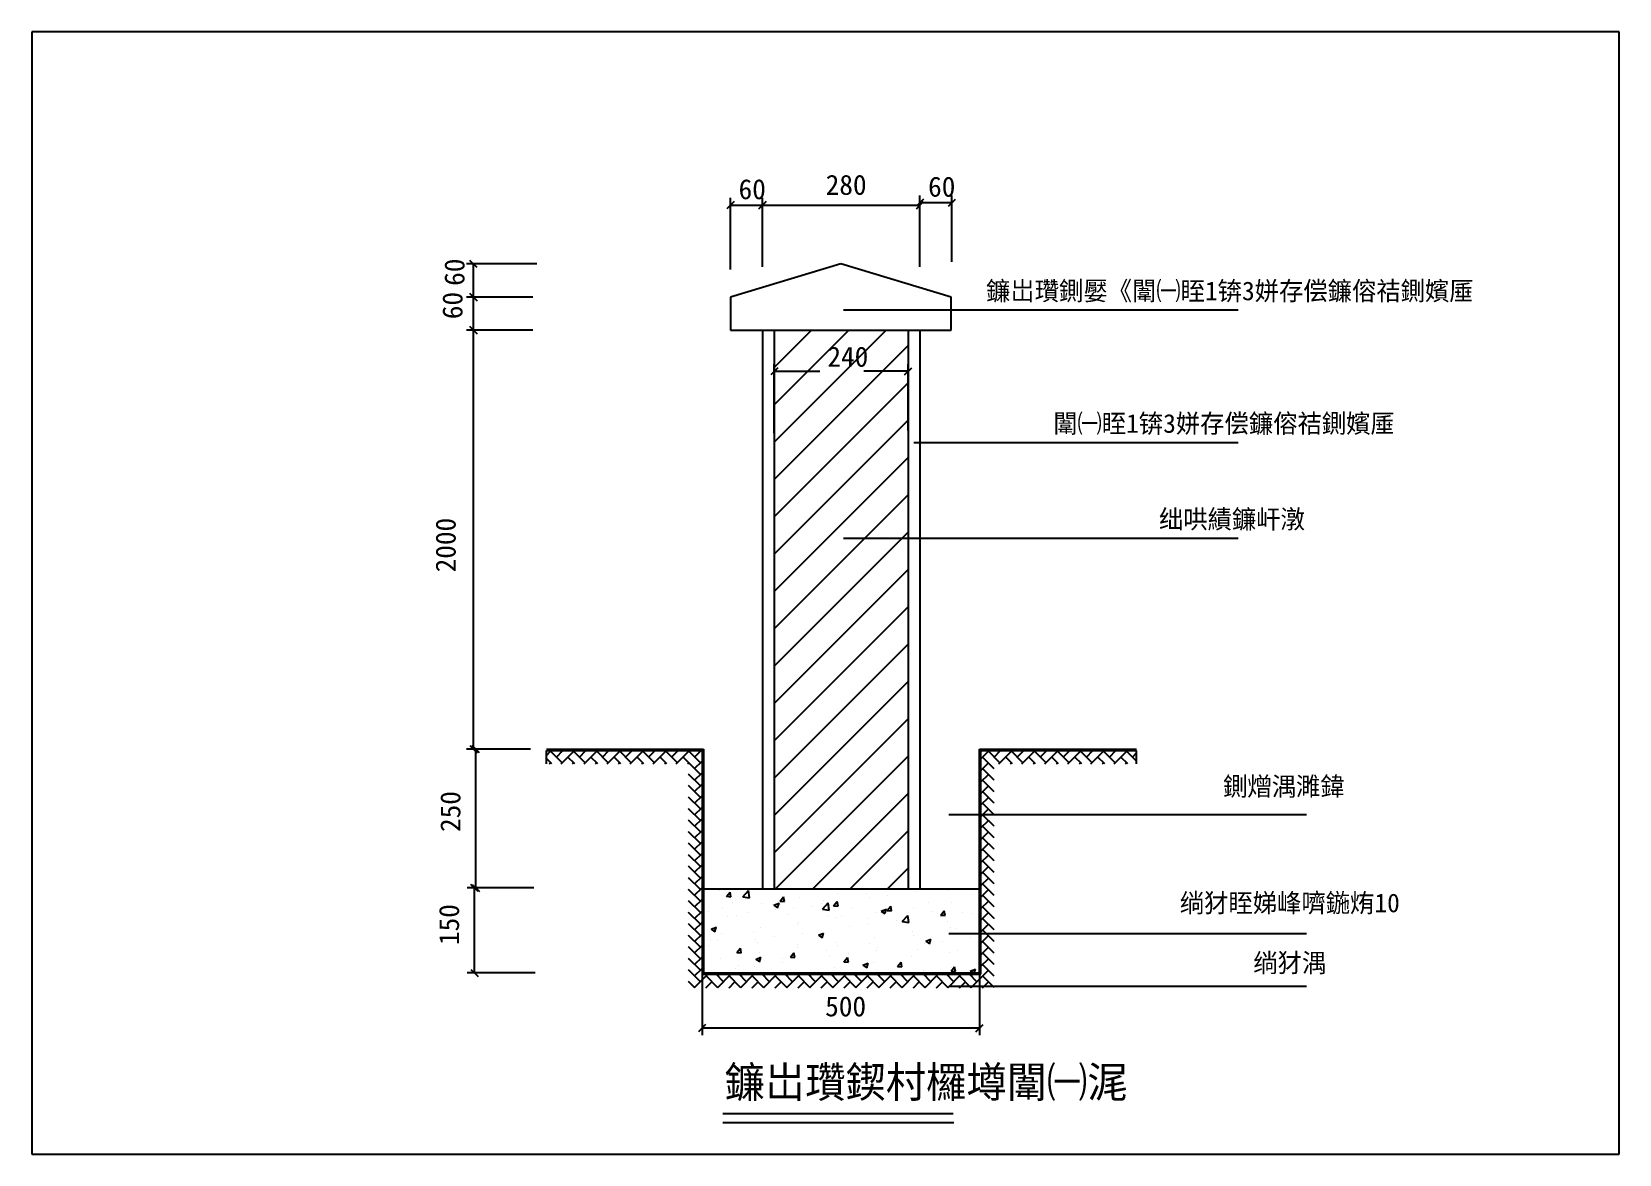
# Model space of a CAD drawing. Header units: metres. Extents: x 0 to 594, y 0 to 420.
import ezdxf

# ---------------------------------------------------------------- set-up
doc = ezdxf.new("R2010")
doc.units = ezdxf.units.M
doc.layers.add(' ', color=5, linetype='Continuous')

msp = doc.modelspace()

# ---------------------------------------------------------------- linework, layer by layer
at = {"layer": ' '}
for p, q in [((302.75, 333.12), (261.44, 320.73)), ((344.07, 320.73), (302.75, 333.12)), ((261.44, 320.73), (261.44, 308.35)), ((303.73, 315.92), (451.43, 315.92)), ((344.07, 308.35), (344.07, 320.73)), ((261.44, 308.35), (344.07, 308.35)), ((273.41, 308.35), (273.41, 99.35)), ((277.82, 308.35), (277.82, 99.35)), ((277.82, 308.33), (277.84, 308.35)), ((277.82, 294.36), (291.81, 308.35)), ((277.82, 280.4), (305.77, 308.35)), ((277.82, 266.43), (319.74, 308.35)), ((327.94, 308.35), (327.94, 99.35)), ((332.35, 308.35), (332.35, 99.35)), ((277.82, 252.47), (327.94, 302.59)), ((277.82, 238.5), (327.94, 288.62)), ((277.82, 224.54), (327.94, 274.66)), ((330.03, 266.32), (451.43, 266.32)), ((277.82, 210.58), (327.94, 260.7)), ((277.82, 196.61), (327.94, 246.73)), ((277.82, 182.65), (327.94, 232.77)), ((303.73, 230.52), (451.43, 230.52)), ((277.82, 168.68), (327.94, 218.8)), ((277.82, 154.72), (327.94, 204.84)), ((277.82, 140.75), (327.94, 190.87)), ((277.82, 126.79), (327.94, 176.91)), ((277.82, 112.83), (327.94, 162.94)), ((192.55, 151.53), (251.29, 151.53)), ((192.55, 146.03), (192.55, 151.03)), ((192.55, 151.03), (250.79, 151.03)), ((192.55, 149.15), (194.16, 150.76)), ((198.47, 146.45), (193.89, 151.03)), ((196.32, 148.6), (198.74, 151.03)), ((198.05, 146.03), (202.78, 150.76)), ((198.47, 150.76), (198.2, 151.03)), ((203.2, 146.03), (200.63, 148.6)), ((207.09, 146.45), (202.51, 151.03)), ((204.94, 148.6), (207.36, 151.03)), ((206.67, 146.03), (211.4, 150.76)), ((207.09, 150.76), (206.82, 151.03)), ((211.82, 146.03), (209.25, 148.6)), ((215.71, 146.45), (211.13, 151.03)), ((213.56, 148.6), (215.98, 151.03)), ((215.29, 146.03), (220.02, 150.76)), ((215.71, 150.76), (215.44, 151.03)), ((220.44, 146.03), (217.87, 148.6)), ((224.33, 146.45), (219.75, 151.03)), ((222.18, 148.6), (224.6, 151.03)), ((223.91, 146.03), (228.64, 150.76)), ((224.33, 150.76), (224.06, 151.03)), ((229.06, 146.03), (226.49, 148.6)), ((232.96, 146.45), (228.37, 151.03)), ((230.8, 148.6), (233.23, 151.03)), ((232.54, 146.03), (237.27, 150.76)), ((232.96, 150.76), (232.68, 151.03)), ((237.68, 146.03), (235.11, 148.6)), ((241.58, 146.45), (237, 151.03)), ((239.42, 148.6), (241.85, 151.03)), ((241.16, 146.03), (245.89, 150.76)), ((241.58, 150.76), (241.31, 151.03)), ((250.2, 142.14), (243.73, 148.6)), ((250.2, 146.45), (245.62, 151.03)), ((248.04, 148.6), (250.47, 151.03)), ((250.2, 150.76), (249.93, 151.03)), ((250.79, 151.03), (250.79, 67.32)), ((251.29, 151.53), (251.29, 67.82)), ((278.31, 99.35), (327.94, 148.98)), ((354.64, 67.82), (354.64, 151.53)), ((354.64, 151.53), (413.39, 151.53)), ((355.14, 67.32), (355.14, 151.03)), ((355.14, 151.03), (413.39, 151.03)), ((355.14, 147.94), (357.96, 150.76)), ((360.14, 144.27), (355.8, 148.6)), ((362.27, 146.45), (357.69, 151.03)), ((360.12, 148.6), (362.54, 151.03)), ((361.85, 146.03), (366.58, 150.76)), ((362.27, 150.76), (362, 151.03)), ((367, 146.03), (364.43, 148.6)), ((370.89, 146.45), (366.31, 151.03)), ((368.74, 148.6), (371.16, 151.03)), ((370.47, 146.03), (375.2, 150.76)), ((370.89, 150.76), (370.62, 151.03)), ((375.62, 146.03), (373.05, 148.6)), ((379.51, 146.45), (374.93, 151.03)), ((377.36, 148.6), (379.78, 151.03)), ((379.09, 146.03), (383.82, 150.76)), ((379.51, 150.76), (379.24, 151.03)), ((384.24, 146.03), (381.67, 148.6)), ((388.13, 146.45), (383.55, 151.03)), ((385.98, 148.6), (388.4, 151.03)), ((387.71, 146.03), (392.44, 150.76)), ((388.13, 150.76), (387.86, 151.03)), ((392.86, 146.03), (390.29, 148.6)), ((396.75, 146.45), (392.17, 151.03)), ((394.6, 148.6), (397.03, 151.03)), ((396.34, 146.03), (401.07, 150.76)), ((396.75, 150.76), (396.48, 151.03)), ((401.48, 146.03), (398.91, 148.6)), ((405.38, 146.45), (400.8, 151.03)), ((403.22, 148.6), (405.65, 151.03)), ((404.96, 146.03), (409.69, 150.76)), ((405.38, 150.76), (405.11, 151.03)), ((410.11, 146.03), (407.53, 148.6)), ((413.39, 147.06), (409.42, 151.03)), ((411.84, 148.6), (413.39, 150.15)), ((413.39, 146.03), (413.39, 151.03)), ((194.58, 146.03), (192.55, 148.06)), ((193.74, 146.03), (194.16, 146.45)), ((202.36, 146.03), (202.78, 146.45)), ((210.98, 146.03), (211.4, 146.45)), ((219.6, 146.03), (220.02, 146.45)), ((228.23, 146.03), (228.64, 146.45)), ((236.85, 146.03), (237.27, 146.45)), ((245.47, 146.03), (245.89, 146.45)), ((248.04, 144.29), (250.79, 147.04)), ((248.04, 139.98), (250.79, 142.73)), ((355.14, 143.63), (357.96, 146.45)), ((360.14, 139.96), (355.8, 144.29)), ((360.12, 144.29), (360.14, 144.32)), ((366.16, 146.03), (366.58, 146.45)), ((374.78, 146.03), (375.2, 146.45)), ((383.4, 146.03), (383.82, 146.45)), ((392.03, 146.03), (392.44, 146.45)), ((400.65, 146.03), (401.07, 146.45)), ((409.27, 146.03), (409.69, 146.45)), ((250.2, 137.83), (245.79, 142.23)), ((245.79, 142.04), (245.89, 142.14)), ((250.2, 133.52), (245.79, 137.92)), ((245.79, 137.73), (245.89, 137.83)), ((248.04, 135.67), (250.79, 138.42)), ((355.14, 139.32), (357.96, 142.14)), ((355.14, 135.01), (357.96, 137.83)), ((360.14, 135.65), (355.8, 139.98)), ((360.12, 139.98), (360.14, 140.01)), ((250.2, 129.21), (245.79, 133.61)), ((245.79, 133.42), (245.89, 133.52)), ((248.04, 131.36), (250.79, 134.11)), ((292.27, 99.35), (327.94, 135.02)), ((355.14, 130.7), (357.96, 133.52)), ((360.14, 131.34), (355.8, 135.67)), ((360.14, 127.02), (355.8, 131.36)), ((360.12, 135.67), (360.14, 135.7)), ((360.12, 131.36), (360.14, 131.39)), ((250.2, 124.89), (245.79, 129.3)), ((245.79, 129.11), (245.89, 129.21)), ((250.2, 120.58), (245.79, 124.99)), ((245.79, 124.8), (245.89, 124.89)), ((248.04, 127.05), (250.79, 129.8)), ((248.04, 122.74), (250.79, 125.49)), ((343.13, 127.12), (477.03, 127.12)), ((355.14, 126.39), (357.96, 129.21)), ((355.14, 122.08), (357.96, 124.89)), ((360.14, 122.71), (355.8, 127.05)), ((360.12, 127.05), (360.14, 127.08)), ((250.2, 116.27), (245.79, 120.68)), ((245.79, 120.49), (245.89, 120.58)), ((248.04, 118.43), (250.79, 121.18)), ((306.24, 99.35), (327.94, 121.05)), ((355.14, 117.76), (357.96, 120.58)), ((360.14, 118.4), (355.8, 122.74)), ((360.12, 122.74), (360.14, 122.76)), ((250.2, 111.96), (245.79, 116.37)), ((245.79, 116.18), (245.89, 116.27)), ((248.04, 114.12), (250.79, 116.87)), ((355.14, 113.45), (357.96, 116.27)), ((360.14, 114.09), (355.8, 118.43)), ((360.14, 109.78), (355.8, 114.12)), ((360.12, 118.43), (360.14, 118.45)), ((360.12, 114.12), (360.14, 114.14)), ((250.2, 107.65), (245.79, 112.06)), ((245.79, 111.87), (245.89, 111.96)), ((250.2, 103.34), (245.79, 107.75)), ((245.79, 107.56), (245.89, 107.65)), ((248.04, 109.81), (250.79, 112.56)), ((248.04, 105.5), (250.79, 108.25)), ((320.2, 99.35), (327.94, 107.09)), ((355.14, 109.14), (357.96, 111.96)), ((355.14, 104.83), (357.96, 107.65)), ((360.14, 105.47), (355.8, 109.81)), ((360.12, 109.81), (360.14, 109.83)), ((250.2, 99.03), (245.79, 103.43)), ((245.79, 103.25), (245.89, 103.34)), ((248.04, 101.19), (250.79, 103.94)), ((355.14, 100.52), (357.96, 103.34)), ((360.14, 101.16), (355.8, 105.5)), ((360.14, 96.85), (355.8, 101.19)), ((360.12, 105.5), (360.14, 105.52)), ((360.12, 101.19), (360.14, 101.21)), ((250.2, 94.72), (245.79, 99.12)), ((245.79, 98.94), (245.89, 99.03)), ((248.04, 96.88), (250.79, 99.63)), ((248.04, 92.57), (250.79, 95.32)), ((250.21, 99.35), (354.64, 99.35)), ((257.24, 98.74), (257.24, 98.74)), ((259.93, 96.51), (261.6, 96.36)), ((259.94, 96.5), (261.29, 98.11)), ((261.6, 96.35), (261.28, 98.1)), ((266.05, 96.36), (268.22, 98.63)), ((266.05, 96.36), (268.53, 95.97)), ((268.53, 95.98), (268.22, 98.63)), ((279.98, 94.75), (281.33, 96.36)), ((281.64, 94.59), (281.32, 96.34)), ((287.27, 95.94), (287.27, 95.94)), ((301.38, 97.72), (301.38, 97.72)), ((312.43, 97.71), (312.43, 97.71)), ((313.34, 96.07), (313.34, 96.07)), ((320.33, 96.99), (320.33, 96.99)), ((330.92, 98.38), (330.92, 98.38)), ((342.23, 99.35), (342.69, 99.03)), ((342.69, 99.03), (342.8, 99.35)), ((351.71, 97.17), (351.71, 97.17)), ((355.14, 96.21), (357.96, 99.03)), ((360.14, 92.54), (355.8, 96.88)), ((360.12, 96.88), (360.14, 96.9)), ((250.2, 90.41), (245.79, 94.81)), ((245.79, 94.63), (245.89, 94.72)), ((250.2, 86.1), (245.79, 90.5)), ((245.79, 90.32), (245.89, 90.41)), ((248.04, 88.26), (250.79, 91.01)), ((253.27, 90.91), (253.27, 90.91)), ((258.41, 91.87), (258.41, 91.87)), ((260.47, 89.11), (260.47, 89.11)), ((262.3, 94.03), (262.3, 94.03)), ((263.55, 89.32), (263.55, 89.32)), ((268.19, 90.28), (268.19, 90.28)), ((272.92, 93.97), (272.92, 93.97)), ((277.21, 93.4), (277.21, 93.4)), ((277.67, 93.2), (279.06, 92.26)), ((277.68, 93.19), (279.63, 93.95)), ((278.12, 91.43), (278.12, 91.43)), ((279.06, 92.26), (279.63, 93.95)), ((279.84, 92.12), (279.84, 92.12)), ((279.97, 94.75), (281.64, 94.61)), ((283.1, 89.65), (283.1, 89.65)), ((285.11, 92.35), (285.11, 92.35)), ((292.13, 92.77), (292.13, 92.77)), ((295.69, 93.75), (295.69, 93.75)), ((295.87, 91.74), (298.04, 94.01)), ((295.87, 91.74), (298.35, 91.35)), ((296.14, 94.92), (296.14, 94.92)), ((298.35, 91.35), (298.04, 94.01)), ((300.01, 93), (301.68, 92.85)), ((300.02, 93), (301.37, 94.6)), ((301.68, 92.84), (301.36, 94.59)), ((307.04, 92.14), (307.04, 92.14)), ((315.55, 90.52), (315.55, 90.52)), ((317.83, 90.96), (319.79, 91.71)), ((317.83, 90.96), (319.22, 90.02)), ((319.12, 91.58), (319.12, 91.58)), ((319.22, 90.02), (319.78, 91.71)), ((320.05, 91.25), (321.72, 91.1)), ((320.06, 91.24), (321.41, 92.85)), ((321.72, 91.09), (321.4, 92.84)), ((321.96, 91.51), (321.96, 91.51)), ((325.69, 87.11), (327.86, 89.38)), ((328.17, 86.73), (327.86, 89.38)), ((329.9, 92.48), (329.9, 92.48)), ((335.42, 94.38), (335.42, 94.38)), ((336.87, 90.88), (336.87, 90.88)), ((340.09, 89.49), (341.76, 89.35)), ((340.1, 89.49), (341.45, 91.1)), ((341.21, 89.69), (341.21, 89.69)), ((341.76, 89.33), (341.44, 91.08)), ((344.01, 94.27), (344.01, 94.27)), ((348.21, 90.61), (348.21, 90.61)), ((351.79, 90.25), (351.79, 90.25)), ((355.14, 91.9), (357.96, 94.72)), ((355.14, 87.59), (357.96, 90.41)), ((360.14, 88.23), (355.8, 92.57)), ((360.12, 92.57), (360.14, 92.59)), ((250.2, 81.79), (245.79, 86.19)), ((245.79, 86.01), (245.89, 86.1)), ((248.04, 83.94), (250.79, 86.7)), ((254.2, 84.18), (256.16, 84.93)), ((254.2, 84.18), (255.59, 83.25)), ((255.59, 83.25), (256.15, 84.94)), ((270.24, 83.19), (270.24, 83.19)), ((272.58, 84.67), (272.58, 84.67)), ((286.54, 85.99), (286.54, 85.99)), ((286.93, 86.63), (286.93, 86.63)), ((298.02, 89.02), (298.02, 89.02)), ((301.04, 88.42), (301.04, 88.42)), ((302.83, 88.78), (302.83, 88.78)), ((305.99, 85.05), (305.99, 85.05)), ((312.93, 88.39), (312.93, 88.39)), ((312.98, 85.97), (312.98, 85.97)), ((323.57, 87.36), (323.57, 87.36)), ((325.69, 87.11), (328.17, 86.73)), ((327.85, 87.76), (327.85, 87.76)), ((329.56, 83.18), (329.56, 83.18)), ((342.76, 87.13), (342.76, 87.13)), ((343.67, 84.97), (343.67, 84.97)), ((346.09, 84.6), (346.09, 84.6)), ((355.14, 83.28), (357.96, 86.1)), ((360.14, 83.92), (355.8, 88.26)), ((360.14, 79.61), (355.8, 83.94)), ((360.12, 88.26), (360.14, 88.28)), ((360.12, 83.94), (360.14, 83.97)), ((250.2, 77.48), (245.79, 81.88)), ((245.79, 81.7), (245.89, 81.79)), ((250.2, 73.17), (245.79, 77.57)), ((245.79, 77.39), (245.89, 77.48)), ((248.04, 79.63), (250.79, 82.39)), ((248.04, 75.32), (250.79, 78.08)), ((253.12, 78.09), (253.12, 78.09)), ((253.95, 80.39), (253.95, 80.39)), ((256.74, 79.83), (256.74, 79.83)), ((258.07, 82.57), (258.07, 82.57)), ((270.77, 80.41), (270.77, 80.41)), ((271.65, 79.2), (271.65, 79.2)), ((277.76, 81.33), (277.76, 81.33)), ((286.57, 78.57), (286.57, 78.57)), ((286.59, 77.33), (286.59, 77.33)), ((288.34, 82.73), (288.34, 82.73)), ((294.35, 81.95), (295.74, 81.01)), ((294.36, 81.95), (296.31, 82.7)), ((295.74, 81.01), (296.31, 82.7)), ((300.7, 79.12), (300.7, 79.12)), ((301.48, 77.94), (301.48, 77.94)), ((313.5, 79), (313.5, 79)), ((315.21, 81.22), (315.21, 81.22)), ((316.4, 77.31), (316.4, 77.31)), ((329.79, 81.8), (329.79, 81.8)), ((333.86, 78.67), (333.86, 78.67)), ((334.51, 79.71), (336.47, 80.46)), ((334.51, 79.71), (335.9, 78.77)), ((335.9, 78.77), (336.46, 80.46)), ((340.86, 79.59), (340.86, 79.59)), ((343.13, 82.62), (477.03, 82.62)), ((351.44, 80.98), (351.44, 80.98)), ((355.14, 78.97), (357.96, 81.79)), ((355.14, 74.66), (357.96, 77.48)), ((360.14, 75.3), (355.8, 79.63)), ((360.12, 79.63), (360.14, 79.66)), ((250.2, 68.86), (245.79, 73.26)), ((245.79, 73.08), (245.89, 73.17)), ((248.04, 71.01), (250.79, 73.77)), ((257.73, 73.27), (257.73, 73.27)), ((263.81, 75.49), (265.48, 75.34)), ((263.82, 75.49), (265.16, 77.09)), ((265.48, 75.33), (265.15, 77.08)), ((270.88, 72.93), (272.84, 73.68)), ((270.88, 72.94), (272.27, 72)), ((272.24, 75.37), (272.24, 75.37)), ((272.27, 72), (272.83, 73.69)), ((280.91, 73.41), (280.91, 73.41)), ((280.99, 71.71), (280.99, 71.71)), ((283.85, 73.74), (285.52, 73.59)), ((283.86, 73.74), (285.2, 75.34)), ((285.52, 73.58), (285.19, 75.33)), ((297.21, 76.21), (297.21, 76.21)), ((298.64, 74.03), (298.64, 74.03)), ((303.89, 71.98), (305.56, 71.84)), ((303.9, 71.98), (305.24, 73.59)), ((305.56, 71.82), (305.23, 73.57)), ((305.63, 74.95), (305.63, 74.95)), ((311.03, 70.7), (312.99, 71.45)), ((312.42, 69.76), (312.99, 71.45)), ((314.88, 71.92), (314.88, 71.92)), ((316.22, 76.34), (316.22, 76.34)), ((323.94, 70.23), (325.28, 71.83)), ((325.6, 70.07), (325.27, 71.82)), ((329.22, 73.88), (329.22, 73.88)), ((331.31, 76.68), (331.31, 76.68)), ((343.33, 75.67), (343.33, 75.67)), ((346.23, 76.05), (346.23, 76.05)), ((355.14, 70.35), (357.96, 73.17)), ((360.14, 70.99), (355.8, 75.32)), ((360.12, 75.32), (360.14, 75.35)), ((250.2, 64.55), (245.79, 68.95)), ((245.79, 68.77), (245.89, 68.86)), ((248.04, 66.7), (250.79, 69.45)), ((248.04, 62.39), (252.97, 67.32)), ((250.79, 67.32), (355.14, 67.32)), ((251.29, 67.82), (354.64, 67.82)), ((256.73, 62.32), (252.35, 66.7)), ((258.82, 64.55), (256.04, 67.32)), ((256.66, 66.7), (257.28, 67.32)), ((256.66, 62.39), (261.59, 67.32)), ((265.35, 62.32), (260.97, 66.7)), ((263.42, 69.39), (263.42, 69.39)), ((264.62, 70.61), (264.62, 70.61)), ((267.44, 64.55), (264.66, 67.32)), ((265.28, 66.7), (265.9, 67.32)), ((265.28, 62.39), (270.21, 67.32)), ((273.98, 62.32), (269.59, 66.7)), ((270.41, 70.31), (270.41, 70.31)), ((276.06, 64.55), (273.29, 67.32)), ((273.91, 66.7), (274.52, 67.32)), ((273.91, 62.39), (278.83, 67.32)), ((282.6, 62.32), (278.22, 66.7)), ((284.68, 64.55), (281.91, 67.32)), ((282.53, 66.7), (283.15, 67.32)), ((282.53, 62.39), (287.46, 67.32)), ((286.25, 68.03), (286.25, 68.03)), ((291.22, 62.32), (286.84, 66.7)), ((293.3, 64.55), (290.53, 67.32)), ((291.15, 66.7), (291.77, 67.32)), ((291.15, 62.39), (296.08, 67.32)), ((299.84, 62.32), (295.46, 66.7)), ((301.92, 64.55), (299.15, 67.32)), ((299.77, 66.7), (300.39, 67.32)), ((299.77, 62.39), (304.7, 67.32)), ((300.36, 69.82), (300.36, 69.82)), ((308.46, 62.32), (304.08, 66.7)), ((310.54, 64.55), (307.77, 67.32)), ((308.39, 66.7), (309.01, 67.32)), ((308.39, 62.39), (313.32, 67.32)), ((311.03, 70.7), (312.42, 69.76)), ((317.08, 62.32), (312.7, 66.7)), ((319.17, 64.55), (316.39, 67.32)), ((317.01, 66.7), (317.63, 67.32)), ((317.01, 62.39), (321.94, 67.32)), ((325.7, 62.32), (321.32, 66.7)), ((323.93, 70.23), (325.6, 70.08)), ((327.79, 64.55), (325.01, 67.32)), ((325.63, 66.7), (326.25, 67.32)), ((325.63, 62.39), (330.56, 67.32)), ((334.32, 62.32), (329.94, 66.7)), ((333.51, 68.57), (333.51, 68.57)), ((336.41, 64.55), (333.63, 67.32)), ((334.25, 66.7), (334.87, 67.32)), ((334.25, 62.39), (339.18, 67.32)), ((342.94, 62.32), (338.56, 66.7)), ((345.03, 64.55), (342.25, 67.32)), ((342.87, 66.7), (343.49, 67.32)), ((342.87, 62.39), (347.8, 67.32)), ((343.97, 68.48), (345.64, 68.33)), ((343.98, 68.48), (345.32, 70.08)), ((344.09, 69.96), (344.09, 69.96)), ((344.94, 67.93), (344.94, 67.93)), ((345.64, 68.32), (345.31, 70.07)), ((351.56, 62.32), (347.18, 66.7)), ((353.65, 64.55), (350.88, 67.32)), ((351.18, 68.46), (352.13, 67.82)), ((351.19, 68.46), (353.14, 69.21)), ((351.49, 62.39), (357.96, 68.86)), ((351.49, 66.7), (352.11, 67.32)), ((352.67, 67.82), (353.14, 69.21)), ((360.14, 66.68), (355.8, 71.01)), ((360.14, 62.37), (355.8, 66.7)), ((360.12, 71.01), (360.14, 71.04)), ((360.12, 66.7), (360.14, 66.73)), ((248.11, 62.32), (245.79, 64.64)), ((245.79, 64.45), (245.89, 64.55)), ((252.28, 62.32), (254.51, 64.55)), ((252.42, 62.32), (252.35, 62.39)), ((260.9, 62.32), (263.13, 64.55)), ((261.04, 62.32), (260.97, 62.39)), ((269.52, 62.32), (271.75, 64.55)), ((269.66, 62.32), (269.59, 62.39)), ((278.15, 62.32), (280.37, 64.55)), ((278.29, 62.32), (278.22, 62.39)), ((286.77, 62.32), (288.99, 64.55)), ((286.91, 62.32), (286.84, 62.39)), ((295.39, 62.32), (297.61, 64.55)), ((295.53, 62.32), (295.46, 62.39)), ((304.01, 62.32), (306.23, 64.55)), ((304.15, 62.32), (304.08, 62.39)), ((312.63, 62.32), (314.86, 64.55)), ((312.77, 62.32), (312.7, 62.39)), ((321.25, 62.32), (323.48, 64.55)), ((321.39, 62.32), (321.32, 62.39)), ((329.87, 62.32), (332.1, 64.55)), ((330.01, 62.32), (329.94, 62.39)), ((338.49, 62.32), (340.72, 64.55)), ((338.63, 62.32), (338.56, 62.39)), ((343.13, 62.92), (477.03, 62.92)), ((347.11, 62.32), (349.34, 64.55)), ((347.25, 62.32), (347.18, 62.39)), ((355.73, 62.32), (357.96, 64.55)), ((355.88, 62.32), (355.8, 62.39)), ((360.12, 62.39), (360.14, 62.42))]:
    msp.add_line(p, q, dxfattribs=at)
for p, q in [((594, 420), (0, 420)), ((0, 420), (0, 0)), ((594, 0), (594, 420)), ((262.79, 356.47), (260.09, 353.77)), ((261.44, 331.08), (261.44, 357.82)), ((272.06, 353.77), (274.76, 356.47)), ((274.76, 356.47), (272.06, 353.77)), ((273.41, 332.01), (273.41, 357.82)), ((273.41, 332.95), (273.41, 357.82)), ((333.7, 357.41), (331, 354.71)), ((331, 353.77), (333.7, 356.47)), ((332.35, 332.01), (332.35, 358.76)), ((332.35, 332.01), (332.35, 357.82)), ((342.97, 354.71), (345.67, 357.41)), ((344.32, 333.89), (344.32, 358.76)), ((261.44, 355.12), (273.41, 355.12)), ((273.41, 355.12), (332.35, 355.12)), ((332.35, 356.06), (344.32, 356.06)), ((189.03, 333.12), (162.61, 333.12)), ((166.66, 331.77), (163.96, 334.47)), ((165.31, 320.73), (165.31, 333.12)), ((166.66, 319.38), (163.96, 322.08)), ((163.96, 322.08), (166.66, 319.38)), ((187.55, 320.73), (162.61, 320.73)), ((187.55, 320.73), (162.61, 320.73)), ((165.31, 308.35), (165.31, 320.73)), ((163.96, 309.7), (166.66, 307)), ((166.66, 307), (163.96, 309.7)), ((187.55, 308.35), (162.61, 308.35)), ((187.55, 308.35), (162.61, 308.35)), ((165.31, 151.53), (165.31, 308.35)), ((279.19, 294.3), (276.49, 291.6)), ((277.84, 269.85), (277.84, 295.65)), ((277.84, 292.95), (294.91, 292.95)), ((327.94, 292.95), (311.35, 292.95)), ((326.59, 291.6), (329.29, 294.3)), ((327.94, 270.79), (327.94, 295.65)), ((185.68, 151.53), (162.61, 151.53)), ((186.62, 151.53), (163.44, 151.53)), ((163.96, 152.88), (166.66, 150.18)), ((167.49, 150.18), (164.79, 152.88)), ((166.14, 99.63), (166.14, 151.53)), ((166.99, 98.28), (164.29, 100.98)), ((164.79, 100.98), (167.49, 98.28)), ((187.89, 99.63), (162.94, 99.63)), ((187.89, 99.63), (163.44, 99.63)), ((165.64, 67.82), (165.64, 99.63)), ((188.39, 67.82), (162.94, 67.82)), ((164.29, 69.17), (166.99, 66.47)), ((250.79, 69.45), (250.79, 44.51)), ((354.64, 66.88), (354.64, 44.51)), ((252.14, 48.56), (249.44, 45.86)), ((353.29, 45.86), (355.99, 48.56)), ((354.64, 47.21), (250.79, 47.21)), ((258.64, 15.29), (344.82, 15.29)), ((258.64, 11.94), (344.96, 11.94)), ((0, 0), (594, 0))]:
    msp.add_line(p, q)

# ---------------------------------------------------------------- texts
for s, height, p in [('60', 7.5, (264.48, 357.35)), ('280', 7.5, (297.07, 358.98)), ('60', 7.5, (335.39, 358.28)), ('鐮岀瓚鍘嬮《闈㈠眰1锛3姘存偿鐮傛祮鍘嬪厜', 7, (357.08, 319.54)), ('240', 7.5, (297.71, 294.69)), ('闈㈠眰1锛3姘存偿鐮傛祮鍘嬪厜', 7, (382.18, 269.94)), ('绌哄績鐮屽潡', 7, (421.78, 234.14)), ('鍘熷湡濉鍏', 7, (445.78, 134.14)), ('绱犲眰娣峰嚌鍦烠10', 7, (429.58, 90.54)), ('绱犲湡', 7, (457.08, 68.14)), ('500', 7.5, (296.88, 51.59)), ('鐮岀瓚鍥村欏墫闈㈠浘', 11.6, (259.24, 21.21))]:
    msp.add_text(s, height=height, dxfattribs=at).set_placement(p)
for s, p in [('60', (161.92, 324.93)), ('60', (161.17, 312.46)), ('2000', (158.61, 217.73)), ('250', (160.38, 120.57)), ('150', (159.88, 78.27))]:
    msp.add_text(s, height=7.5, rotation=90, dxfattribs=at).set_placement(p)

doc.saveas('drawing.dxf')
